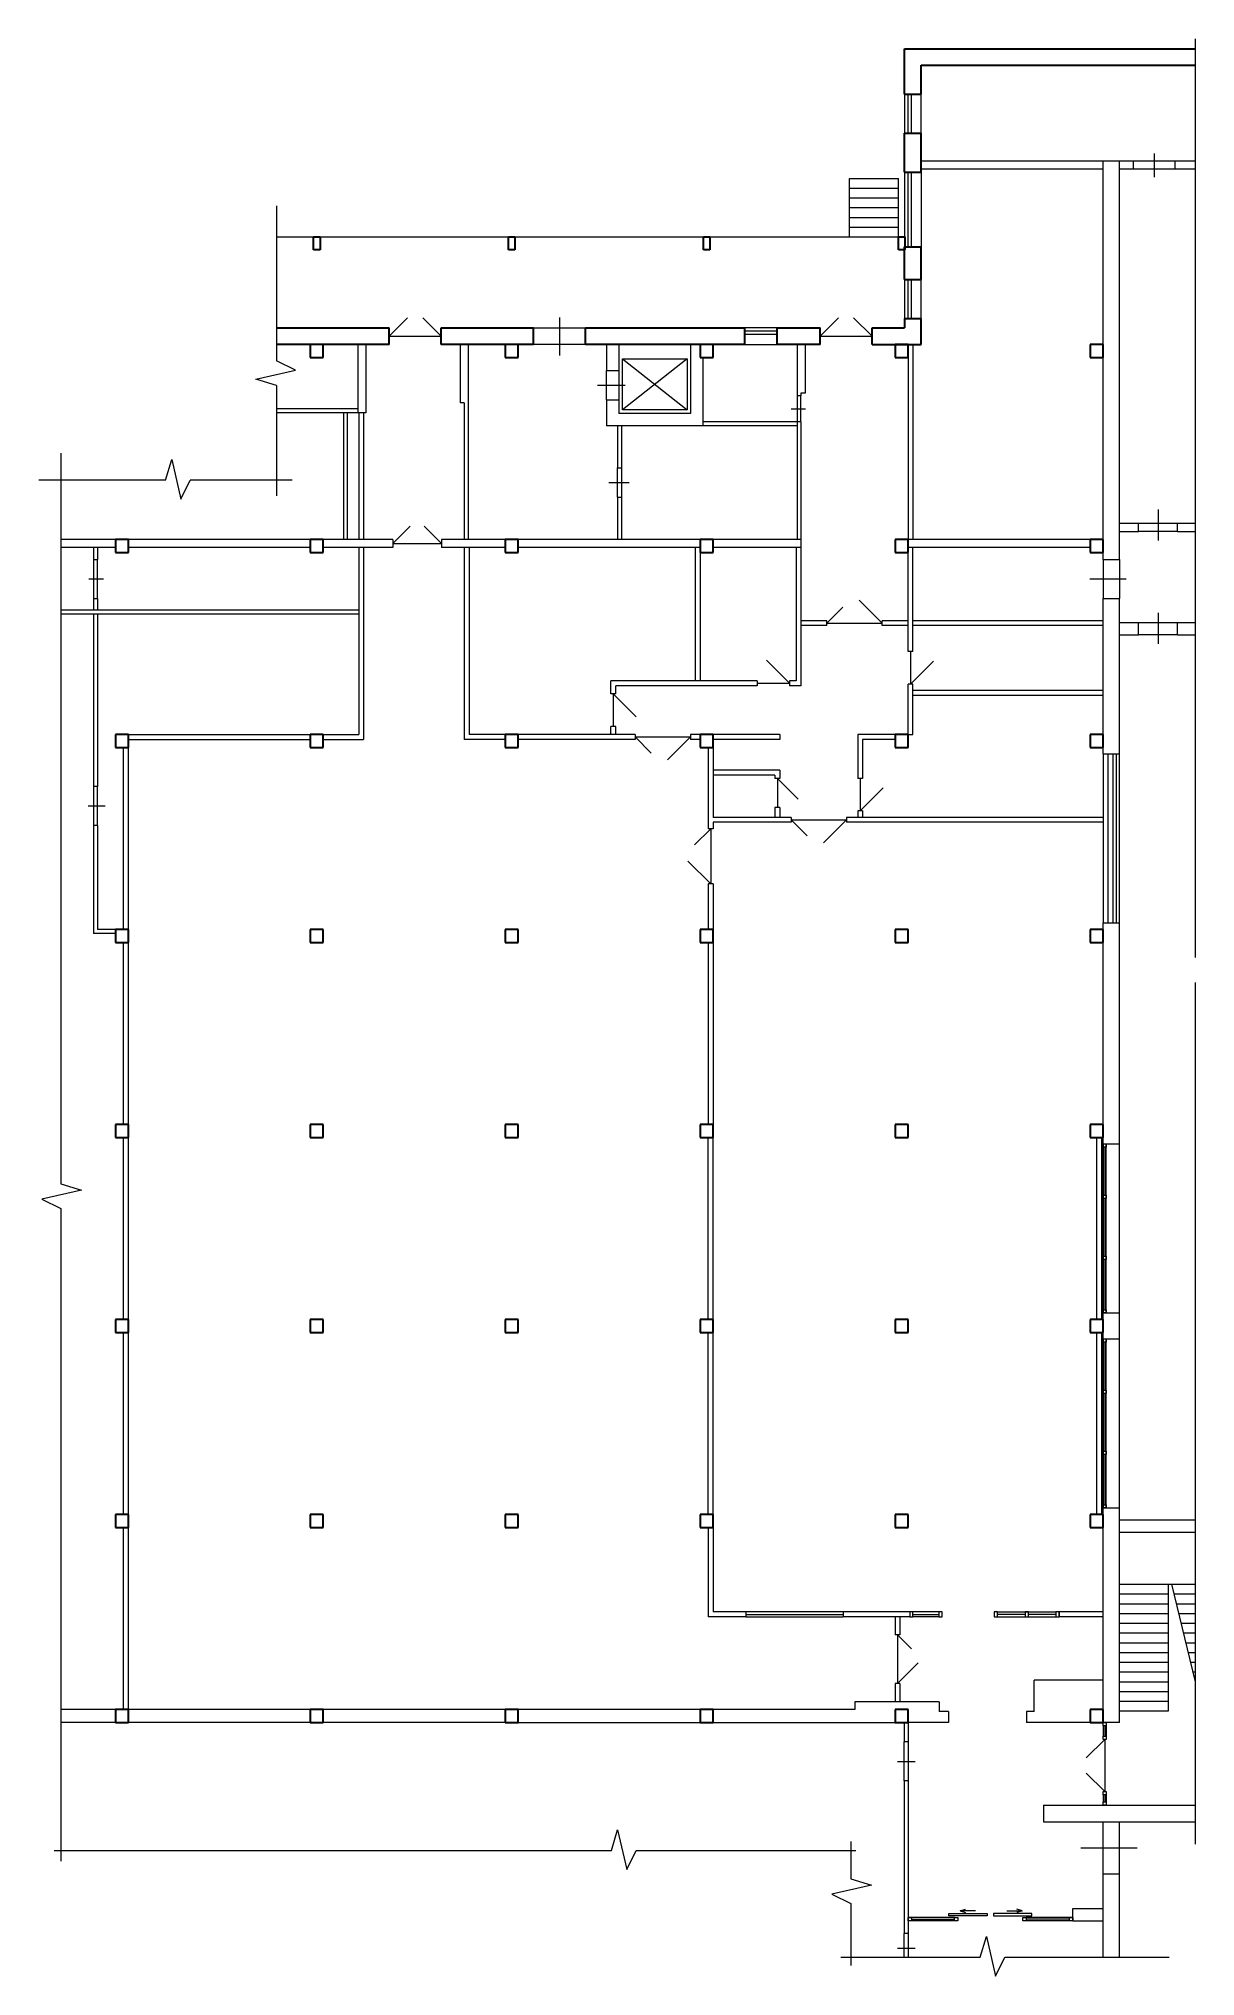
# Model space of a CAD drawing. Header units: metres. Extents: x 18.5 to 54.1, y 17.2 to 76.8.
import ezdxf

# ---------------------------------------------------------------- set-up
doc = ezdxf.new("R2010")
doc.units = ezdxf.units.M
doc.header["$MEASUREMENT"] = 0
doc.layers.add('Level 63', color=7, linetype='Continuous', lineweight=0)

msp = doc.modelspace()

# ---------------------------------------------------------------- linework, layer by layer
at = {"color": 7, "linetype": 'Continuous', "lineweight": 30}
for p, q in [((45.121, 75.06), (45.121, 76.46)), ((45.121, 76.46), (54.069, 76.46)), ((45.631, 75.06), (45.631, 75.95)), ((45.631, 75.95), (54.069, 75.95)), ((45.121, 75.06), (45.631, 75.06)), ((45.121, 72.66), (45.121, 73.86)), ((45.121, 73.86), (45.631, 73.86)), ((45.631, 72.66), (45.631, 73.86)), ((45.121, 72.66), (45.631, 72.66)), ((26.931, 70.67), (27.131, 70.67)), ((26.931, 70.27), (26.931, 70.67)), ((27.131, 70.67), (27.131, 70.27)), ((32.931, 70.67), (33.131, 70.67)), ((32.931, 70.27), (32.931, 70.67)), ((33.131, 70.67), (33.131, 70.27)), ((38.931, 70.67), (39.131, 70.67)), ((38.931, 70.27), (38.931, 70.67)), ((39.131, 70.67), (39.131, 70.27)), ((44.931, 70.67), (45.131, 70.67)), ((44.931, 70.27), (44.931, 70.67)), ((45.121, 70.36), (45.631, 70.36)), ((45.121, 69.36), (45.121, 70.36)), ((45.131, 70.67), (45.131, 70.27)), ((45.631, 69.36), (45.631, 70.36)), ((27.131, 70.27), (26.931, 70.27)), ((33.131, 70.27), (32.931, 70.27)), ((39.131, 70.27), (38.931, 70.27)), ((45.131, 70.27), (44.931, 70.27)), ((45.121, 69.36), (45.631, 69.36)), ((45.121, 68.16), (45.631, 68.16)), ((45.121, 68.16), (45.121, 67.87)), ((45.631, 67.36), (45.631, 68.16)), ((25.792, 67.87), (29.256, 67.87)), ((29.256, 67.36), (29.256, 67.87)), ((30.856, 67.36), (30.856, 67.87)), ((30.856, 67.87), (33.701, 67.87)), ((33.701, 67.36), (33.701, 67.87)), ((35.301, 67.36), (35.301, 67.87)), ((35.301, 67.87), (40.195, 67.87)), ((40.195, 67.87), (40.195, 67.36)), ((41.195, 67.87), (41.195, 67.36)), ((41.195, 67.87), (42.521, 67.87)), ((42.521, 67.36), (42.521, 67.87)), ((44.121, 67.36), (44.121, 67.87)), ((44.121, 67.87), (45.121, 67.87)), ((29.256, 67.36), (25.792, 67.36)), ((27.231, 67.36), (26.831, 67.36)), ((26.831, 67.36), (26.831, 66.96)), ((26.831, 66.96), (27.231, 66.96)), ((27.231, 66.96), (27.231, 67.36)), ((33.701, 67.36), (30.856, 67.36)), ((33.231, 67.36), (32.831, 67.36)), ((32.831, 67.36), (32.831, 66.96)), ((32.831, 66.96), (33.231, 66.96)), ((33.231, 66.96), (33.231, 67.36)), ((40.195, 67.36), (35.301, 67.36)), ((39.231, 67.36), (38.831, 67.36)), ((38.831, 67.36), (38.831, 66.96)), ((38.831, 66.96), (39.231, 66.96)), ((39.231, 66.96), (39.231, 67.36)), ((42.521, 67.36), (41.195, 67.36)), ((44.121, 67.36), (45.631, 67.36)), ((45.231, 67.36), (44.831, 67.36)), ((44.831, 67.36), (44.831, 66.96)), ((44.831, 66.96), (45.231, 66.96)), ((45.231, 66.96), (45.231, 67.36)), ((51.231, 67.36), (50.831, 67.36)), ((50.831, 67.36), (50.831, 66.96)), ((50.831, 66.96), (51.231, 66.96)), ((51.231, 66.96), (51.231, 67.36)), ((21.231, 61.36), (20.831, 61.36)), ((20.831, 61.36), (20.831, 60.96)), ((20.831, 60.96), (21.231, 60.96)), ((21.231, 60.96), (21.231, 61.36)), ((27.231, 61.36), (26.831, 61.36)), ((26.831, 61.36), (26.831, 60.96)), ((26.831, 60.96), (27.231, 60.96)), ((27.231, 60.96), (27.231, 61.36)), ((33.231, 61.36), (32.831, 61.36)), ((32.831, 61.36), (32.831, 60.96)), ((32.831, 60.96), (33.231, 60.96)), ((33.231, 60.96), (33.231, 61.36)), ((39.231, 61.36), (38.831, 61.36)), ((38.831, 61.36), (38.831, 60.96)), ((38.831, 60.96), (39.231, 60.96)), ((39.231, 60.96), (39.231, 61.36)), ((45.231, 61.36), (44.831, 61.36)), ((44.831, 61.36), (44.831, 60.96)), ((44.831, 60.96), (45.231, 60.96)), ((45.231, 60.96), (45.231, 61.36)), ((51.231, 61.36), (50.831, 61.36)), ((50.831, 61.36), (50.831, 60.96)), ((50.831, 60.96), (51.231, 60.96)), ((51.231, 60.96), (51.231, 61.36)), ((21.231, 55.36), (20.831, 55.36)), ((20.831, 55.36), (20.831, 54.96)), ((20.831, 54.96), (21.231, 54.96)), ((21.231, 54.96), (21.231, 55.36)), ((27.231, 55.36), (26.831, 55.36)), ((26.831, 55.36), (26.831, 54.96)), ((26.831, 54.96), (27.231, 54.96)), ((27.231, 54.96), (27.231, 55.36)), ((33.231, 55.36), (32.831, 55.36)), ((32.831, 55.36), (32.831, 54.96)), ((32.831, 54.96), (33.231, 54.96)), ((33.231, 54.96), (33.231, 55.36)), ((39.231, 55.36), (38.831, 55.36)), ((38.831, 55.36), (38.831, 54.96)), ((38.831, 54.96), (39.231, 54.96)), ((39.231, 54.96), (39.231, 55.36)), ((45.231, 55.36), (44.831, 55.36)), ((44.831, 55.36), (44.831, 54.96)), ((44.831, 54.96), (45.231, 54.96)), ((45.231, 54.96), (45.231, 55.36)), ((51.231, 55.36), (50.831, 55.36)), ((50.831, 55.36), (50.831, 54.96)), ((50.831, 54.96), (51.231, 54.96)), ((51.231, 54.96), (51.231, 55.36)), ((21.231, 49.36), (20.831, 49.36)), ((20.831, 49.36), (20.831, 48.96)), ((20.831, 48.96), (21.231, 48.96)), ((21.231, 48.96), (21.231, 49.36)), ((27.231, 49.36), (26.831, 49.36)), ((26.831, 49.36), (26.831, 48.96)), ((26.831, 48.96), (27.231, 48.96)), ((27.231, 48.96), (27.231, 49.36)), ((33.231, 49.36), (32.831, 49.36)), ((32.831, 49.36), (32.831, 48.96)), ((32.831, 48.96), (33.231, 48.96)), ((33.231, 48.96), (33.231, 49.36)), ((39.231, 49.36), (38.831, 49.36)), ((38.831, 49.36), (38.831, 48.96)), ((38.831, 48.96), (39.231, 48.96)), ((39.231, 48.96), (39.231, 49.36)), ((45.231, 49.36), (44.831, 49.36)), ((44.831, 49.36), (44.831, 48.96)), ((44.831, 48.96), (45.231, 48.96)), ((45.231, 48.96), (45.231, 49.36)), ((51.231, 49.36), (50.831, 49.36)), ((50.831, 49.36), (50.831, 48.96)), ((50.831, 48.96), (51.231, 48.96)), ((51.231, 48.96), (51.231, 49.36)), ((21.231, 43.36), (20.831, 43.36)), ((20.831, 43.36), (20.831, 42.96)), ((20.831, 42.96), (21.231, 42.96)), ((21.231, 42.96), (21.231, 43.36)), ((27.231, 43.36), (26.831, 43.36)), ((26.831, 43.36), (26.831, 42.96)), ((26.831, 42.96), (27.231, 42.96)), ((27.231, 42.96), (27.231, 43.36)), ((33.231, 43.36), (32.831, 43.36)), ((32.831, 43.36), (32.831, 42.96)), ((32.831, 42.96), (33.231, 42.96)), ((33.231, 42.96), (33.231, 43.36)), ((39.231, 43.36), (38.831, 43.36)), ((38.831, 43.36), (38.831, 42.96)), ((38.831, 42.96), (39.231, 42.96)), ((39.231, 42.96), (39.231, 43.36)), ((45.231, 43.36), (44.831, 43.36)), ((44.831, 43.36), (44.831, 42.96)), ((44.831, 42.96), (45.231, 42.96)), ((45.231, 42.96), (45.231, 43.36)), ((51.231, 43.36), (50.831, 43.36)), ((50.831, 43.36), (50.831, 42.96)), ((50.831, 42.96), (51.231, 42.96)), ((51.231, 42.96), (51.231, 43.36)), ((21.231, 37.36), (20.831, 37.36)), ((20.831, 37.36), (20.831, 36.96)), ((21.231, 36.96), (21.231, 37.36)), ((27.231, 37.36), (26.831, 37.36)), ((26.831, 37.36), (26.831, 36.96)), ((27.231, 36.96), (27.231, 37.36)), ((33.231, 37.36), (32.831, 37.36)), ((32.831, 37.36), (32.831, 36.96)), ((33.231, 36.96), (33.231, 37.36)), ((39.231, 37.36), (38.831, 37.36)), ((38.831, 37.36), (38.831, 36.96)), ((39.231, 36.96), (39.231, 37.36)), ((45.231, 37.36), (44.831, 37.36)), ((44.831, 37.36), (44.831, 36.96)), ((45.231, 36.96), (45.231, 37.36)), ((51.231, 37.36), (50.831, 37.36)), ((50.831, 37.36), (50.831, 36.96)), ((51.231, 36.96), (51.231, 37.36)), ((20.831, 36.96), (21.231, 36.96)), ((26.831, 36.96), (27.231, 36.96)), ((32.831, 36.96), (33.231, 36.96)), ((38.831, 36.96), (39.231, 36.96)), ((44.831, 36.96), (45.231, 36.96)), ((50.831, 36.96), (51.231, 36.96)), ((21.231, 31.36), (20.831, 31.36)), ((20.831, 31.36), (20.831, 30.96)), ((21.231, 30.96), (21.231, 31.36)), ((27.231, 31.36), (26.831, 31.36)), ((26.831, 31.36), (26.831, 30.96)), ((27.231, 30.96), (27.231, 31.36)), ((33.231, 31.36), (32.831, 31.36)), ((32.831, 31.36), (32.831, 30.96)), ((33.231, 30.96), (33.231, 31.36)), ((39.231, 31.36), (38.831, 31.36)), ((38.831, 31.36), (38.831, 30.96)), ((39.231, 30.96), (39.231, 31.36)), ((45.231, 31.36), (44.831, 31.36)), ((44.831, 31.36), (44.831, 30.96)), ((45.231, 30.96), (45.231, 31.36)), ((51.231, 31.36), (50.831, 31.36)), ((50.831, 31.36), (50.831, 30.96)), ((51.231, 30.96), (51.231, 31.36)), ((20.831, 30.96), (21.231, 30.96)), ((26.831, 30.96), (27.231, 30.96)), ((32.831, 30.96), (33.231, 30.96)), ((38.831, 30.96), (39.231, 30.96)), ((44.831, 30.96), (45.231, 30.96)), ((50.831, 30.96), (51.231, 30.96)), ((21.231, 25.36), (20.831, 25.36)), ((20.831, 25.36), (20.831, 24.96)), ((21.231, 24.96), (21.231, 25.36)), ((27.231, 25.36), (26.831, 25.36)), ((26.831, 25.36), (26.831, 24.96)), ((27.231, 24.96), (27.231, 25.36)), ((33.231, 25.36), (32.831, 25.36)), ((32.831, 25.36), (32.831, 24.96)), ((33.231, 24.96), (33.231, 25.36)), ((39.231, 25.36), (38.831, 25.36)), ((38.831, 25.36), (38.831, 24.96)), ((39.231, 24.96), (39.231, 25.36)), ((45.231, 25.36), (44.831, 25.36)), ((44.831, 25.36), (44.831, 24.96)), ((45.231, 24.96), (45.231, 25.36)), ((51.231, 25.36), (50.831, 25.36)), ((50.831, 25.36), (50.831, 24.96)), ((51.231, 24.96), (51.231, 25.36)), ((20.831, 24.96), (21.231, 24.96)), ((26.831, 24.96), (27.231, 24.96)), ((32.831, 24.96), (33.231, 24.96)), ((38.831, 24.96), (39.231, 24.96)), ((44.831, 24.96), (45.231, 24.96)), ((50.831, 24.96), (51.231, 24.96))]:
    msp.add_line(p, q, dxfattribs=at)
at = {"color": 7, "linetype": 'Continuous', "lineweight": 0}
for p, q in [((54.069, 76.767), (54.069, 48.493)), ((45.221, 75.06), (45.221, 73.86)), ((45.321, 75.06), (45.321, 73.86)), ((43.431, 70.67), (43.431, 72.47)), ((43.431, 72.47), (44.931, 72.47)), ((43.431, 72.17), (44.931, 72.17)), ((44.931, 70.67), (44.931, 72.47)), ((45.221, 72.66), (45.221, 70.36)), ((45.321, 72.66), (45.321, 70.36)), ((25.792, 71.625), (25.792, 66.86)), ((43.431, 71.87), (44.931, 71.87)), ((43.431, 71.57), (44.931, 71.57)), ((43.431, 71.27), (44.931, 71.27)), ((43.431, 70.97), (44.931, 70.97)), ((45.221, 69.36), (45.221, 68.16)), ((45.321, 69.36), (45.321, 68.16)), ((29.256, 67.615), (29.821, 68.18)), ((30.29, 68.18), (30.856, 67.615)), ((34.501, 68.187), (34.501, 67.022)), ((42.521, 67.615), (43.086, 68.18)), ((43.555, 68.18), (44.121, 67.615)), ((29.256, 67.615), (30.856, 67.615)), ((33.701, 67.87), (35.301, 67.87)), ((41.195, 67.77), (40.195, 67.77)), ((41.195, 67.67), (40.195, 67.67)), ((42.521, 67.615), (44.121, 67.615)), ((35.301, 67.36), (33.701, 67.36)), ((38.426, 66.914), (36.445, 65.348)), ((36.445, 66.914), (38.426, 65.348)), ((36.445, 65.348), (36.445, 66.914)), ((36.445, 66.914), (38.426, 66.914)), ((38.426, 66.914), (38.426, 65.348)), ((35.951, 65.66), (35.951, 66.56)), ((36.331, 66.56), (36.331, 65.66)), ((25.792, 66.096), (25.792, 62.704)), ((35.675, 66.11), (36.524, 66.11)), ((41.811, 65.78), (41.811, 64.98)), ((41.931, 64.98), (41.931, 65.78)), ((38.426, 65.348), (36.445, 65.348)), ((41.633, 65.38), (42.074, 65.38)), ((19.154, 64.018), (19.154, 41.534)), ((36.291, 62.66), (36.291, 63.56)), ((36.411, 63.56), (36.411, 62.66)), ((22.374, 63.188), (18.473, 63.188)), ((26.275, 63.188), (23.138, 63.188)), ((36.015, 63.11), (36.645, 63.11)), ((52.923, 62.279), (52.923, 61.33)), ((29.371, 61.235), (29.901, 61.765)), ((30.34, 61.765), (30.871, 61.235)), ((52.323, 61.86), (53.523, 61.86)), ((53.523, 61.61), (52.323, 61.61)), ((29.371, 61.235), (30.871, 61.235)), ((20.161, 60.745), (20.161, 59.545)), ((20.281, 59.545), (20.281, 60.745)), ((51.231, 60.745), (51.231, 59.545)), ((51.741, 60.745), (51.741, 59.545)), ((20.014, 60.145), (20.463, 60.145)), ((50.824, 60.145), (51.947, 60.145)), ((42.731, 58.785), (43.226, 59.28)), ((43.724, 59.492), (44.431, 58.785)), ((52.923, 59.099), (52.923, 58.15)), ((42.731, 58.785), (44.431, 58.785)), ((52.323, 58.81), (53.523, 58.81)), ((53.523, 58.43), (52.323, 58.43)), ((45.306, 57.91), (45.306, 56.91)), ((41.581, 56.935), (40.874, 57.642)), ((45.306, 56.91), (46.013, 57.617)), ((40.581, 56.935), (41.581, 56.935)), ((36.156, 56.61), (36.156, 55.61)), ((36.156, 56.61), (36.863, 55.903)), ((36.831, 55.285), (38.531, 55.285)), ((36.831, 55.285), (37.326, 54.79)), ((37.824, 54.578), (38.531, 55.285)), ((51.541, 49.56), (51.541, 54.76)), ((51.641, 49.56), (51.641, 54.76)), ((51.741, 49.56), (51.741, 54.76)), ((20.161, 53.76), (20.161, 52.56)), ((20.281, 52.56), (20.281, 53.76)), ((41.206, 54.01), (41.206, 53.11)), ((41.206, 54.01), (41.842, 53.373)), ((43.756, 54.01), (43.756, 53.01)), ((43.756, 53.01), (44.463, 53.717)), ((19.99, 53.16), (20.521, 53.16)), ((41.631, 52.735), (43.331, 52.735)), ((41.631, 52.735), (42.126, 52.24)), ((39.156, 52.46), (38.661, 51.965)), ((39.156, 52.46), (39.156, 50.76)), ((38.449, 51.467), (39.156, 50.76)), ((54.069, 47.729), (54.069, 21.215)), ((51.231, 42.76), (51.231, 37.56)), ((51.231, 37.56), (51.231, 42.76)), ((51.281, 42.66), (51.281, 41.182)), ((51.331, 37.56), (51.331, 42.76)), ((51.741, 37.56), (51.741, 42.76)), ((19.154, 40.77), (19.154, 20.689)), ((51.281, 41.082), (51.281, 39.307)), ((51.281, 39.207), (51.281, 37.66)), ((51.231, 36.76), (51.231, 31.56)), ((51.231, 31.56), (51.231, 36.76)), ((51.281, 36.66), (51.281, 35.182)), ((51.331, 31.56), (51.331, 36.76)), ((51.741, 31.56), (51.741, 36.76)), ((51.281, 35.082), (51.281, 33.307)), ((51.281, 33.207), (51.281, 31.66)), ((51.741, 29.215), (54.069, 29.215)), ((53.241, 25.315), (53.241, 29.215)), ((53.341, 29.215), (54.069, 26.215)), ((51.741, 28.915), (53.241, 28.915)), ((53.414, 28.915), (54.069, 28.915)), ((43.231, 28.36), (40.231, 28.36)), ((40.231, 28.285), (43.231, 28.285)), ((40.231, 28.21), (43.231, 28.21)), ((46.181, 28.36), (45.381, 28.36)), ((45.381, 28.285), (46.181, 28.285)), ((46.181, 28.21), (45.381, 28.21)), ((47.981, 28.36), (49.781, 28.36)), ((48.831, 28.285), (47.981, 28.285)), ((47.981, 28.21), (49.781, 28.21)), ((49.781, 28.285), (48.931, 28.285)), ((51.741, 28.615), (53.241, 28.615)), ((51.741, 28.315), (53.241, 28.315)), ((53.486, 28.615), (54.069, 28.615)), ((53.559, 28.315), (54.069, 28.315)), ((44.906, 27.655), (44.906, 26.155)), ((44.906, 27.655), (45.33, 27.23)), ((51.741, 28.015), (53.241, 28.015)), ((51.741, 27.715), (53.241, 27.715)), ((53.632, 28.015), (54.069, 28.015)), ((53.705, 27.715), (54.069, 27.715)), ((51.741, 27.415), (53.241, 27.415)), ((51.741, 27.115), (53.241, 27.115)), ((53.777, 27.415), (54.069, 27.415)), ((53.85, 27.115), (54.069, 27.115)), ((45.542, 26.791), (44.906, 26.155)), ((51.741, 26.815), (53.241, 26.815)), ((51.741, 26.515), (53.241, 26.515)), ((53.923, 26.815), (54.069, 26.815)), ((53.996, 26.515), (54.069, 26.515)), ((51.741, 26.215), (53.241, 26.215)), ((51.741, 25.915), (53.241, 25.915)), ((51.741, 25.615), (53.241, 25.615)), ((51.741, 25.315), (53.241, 25.315)), ((51.231, 24.86), (51.231, 24.537)), ((51.281, 24.86), (51.281, 24.537)), ((51.331, 24.86), (51.331, 24.537)), ((45.111, 23.16), (45.111, 24.36)), ((45.231, 24.36), (45.231, 23.16)), ((51.281, 24.437), (50.715, 23.871)), ((51.281, 24.437), (51.281, 22.837)), ((44.905, 23.76), (45.45, 23.76)), ((51.281, 22.837), (50.715, 23.403)), ((51.231, 22.737), (51.231, 22.515)), ((51.281, 22.737), (51.281, 22.515)), ((51.331, 22.737), (51.331, 22.515)), ((51.231, 20.305), (51.231, 21.905)), ((51.741, 20.305), (51.741, 21.905)), ((18.945, 21.019), (36.097, 21.019)), ((36.861, 21.019), (43.619, 21.019)), ((43.472, 21.294), (43.472, 20.151)), ((50.548, 21.105), (52.277, 21.105)), ((43.472, 19.387), (43.472, 17.481)), ((46.484, 19.015), (46.484, 19.082)), ((46.484, 19.082), (47.668, 19.082)), ((46.833, 19.169), (46.994, 19.221)), ((47.302, 19.169), (46.833, 19.169)), ((46.833, 19.169), (46.994, 19.117)), ((47.668, 19.082), (47.668, 19.015)), ((49.043, 19.082), (47.859, 19.082)), ((47.859, 19.082), (47.859, 19.015)), ((48.273, 19.169), (48.742, 19.169)), ((48.742, 19.169), (48.581, 19.221)), ((48.742, 19.169), (48.581, 19.117)), ((49.043, 19.015), (49.043, 19.082)), ((46.663, 18.96), (45.231, 18.96)), ((46.663, 18.86), (45.231, 18.86)), ((45.331, 18.91), (46.663, 18.91)), ((47.668, 19.015), (46.484, 19.015)), ((47.859, 19.015), (49.043, 19.015)), ((50.296, 18.96), (48.863, 18.96)), ((50.196, 18.91), (48.863, 18.91)), ((50.296, 18.86), (48.863, 18.86)), ((44.905, 18.017), (45.45, 18.017)), ((45.111, 17.737), (45.111, 18.471)), ((45.231, 18.471), (45.231, 17.737)), ((43.157, 17.737), (47.446, 17.737)), ((48.21, 17.737), (53.264, 17.737))]:
    msp.add_line(p, q, dxfattribs=at)
at = {"color": 7, "linetype": 'Continuous', "lineweight": 13}
for p, q in [((45.121, 75.06), (45.121, 73.86)), ((45.631, 73.86), (45.631, 75.06)), ((45.631, 73.01), (54.069, 73.01)), ((45.631, 72.76), (51.231, 72.76)), ((51.231, 60.745), (51.231, 73.01)), ((51.741, 60.745), (51.741, 73.01)), ((51.741, 72.76), (54.069, 72.76)), ((52.16, 73.01), (52.16, 72.76)), ((52.802, 73.235), (52.802, 72.504)), ((53.445, 73.01), (53.445, 72.76)), ((45.121, 72.66), (45.121, 70.36)), ((45.631, 72.66), (45.631, 70.36)), ((25.792, 70.67), (45.121, 70.67)), ((45.121, 69.36), (45.121, 68.16)), ((45.631, 68.16), (45.631, 69.36)), ((41.195, 67.87), (40.195, 67.87)), ((28.291, 67.36), (28.291, 65.26)), ((28.541, 67.36), (28.541, 65.81)), ((31.441, 67.36), (31.441, 65.56)), ((31.691, 67.36), (31.691, 61.36)), ((35.951, 67.36), (35.951, 66.56)), ((36.331, 67.36), (36.331, 66.56)), ((38.531, 67.36), (38.531, 65.24)), ((38.911, 66.96), (38.911, 64.86)), ((40.195, 67.36), (41.195, 67.36)), ((41.811, 67.36), (41.811, 65.78)), ((42.061, 67.36), (42.061, 65.86)), ((45.231, 66.96), (45.231, 61.36)), ((45.381, 67.36), (45.381, 61.36)), ((35.951, 66.56), (36.331, 66.56)), ((28.541, 65.81), (28.541, 65.26)), ((35.951, 65.66), (36.331, 65.66)), ((35.951, 65.66), (35.951, 64.86)), ((36.331, 65.66), (36.331, 65.24)), ((41.931, 65.78), (41.811, 65.78)), ((41.931, 65.86), (41.931, 65.78)), ((42.061, 65.86), (41.931, 65.86)), ((28.291, 65.38), (25.792, 65.38)), ((28.541, 65.26), (25.792, 65.26)), ((27.851, 65.26), (27.851, 61.36)), ((27.971, 65.26), (27.971, 61.36)), ((28.321, 65.26), (28.321, 61.36)), ((28.471, 65.26), (28.471, 61.36)), ((31.571, 65.56), (31.441, 65.56)), ((31.571, 65.56), (31.571, 61.36)), ((38.531, 65.24), (36.331, 65.24)), ((41.811, 64.86), (35.951, 64.86)), ((36.291, 64.86), (36.291, 63.56)), ((36.411, 64.86), (36.411, 63.56)), ((41.931, 64.98), (38.911, 64.98)), ((41.811, 64.98), (41.811, 61.36)), ((41.931, 64.98), (41.931, 61.11)), ((36.291, 63.56), (36.411, 63.56)), ((36.291, 62.66), (36.411, 62.66)), ((36.291, 62.66), (36.291, 61.36)), ((36.411, 62.66), (36.411, 61.36)), ((51.741, 61.86), (52.323, 61.86)), ((51.741, 61.61), (52.323, 61.61)), ((52.323, 61.61), (52.323, 61.86)), ((53.523, 61.61), (53.523, 61.86)), ((53.523, 61.86), (54.069, 61.86)), ((53.523, 61.61), (54.069, 61.61)), ((20.831, 61.36), (19.154, 61.36)), ((20.831, 61.11), (19.154, 61.11)), ((20.161, 61.11), (20.161, 60.745)), ((20.281, 61.11), (20.281, 60.745)), ((29.371, 61.36), (21.231, 61.36)), ((26.831, 61.11), (21.231, 61.11)), ((29.371, 61.11), (27.231, 61.11)), ((28.321, 61.11), (28.321, 55.36)), ((28.471, 61.11), (28.471, 55.21)), ((29.371, 61.36), (29.371, 61.11)), ((41.931, 61.36), (30.871, 61.36)), ((30.871, 61.36), (30.871, 61.11)), ((32.831, 61.11), (30.871, 61.11)), ((31.571, 61.11), (31.571, 55.21)), ((31.721, 61.11), (31.721, 55.36)), ((38.831, 61.11), (33.231, 61.11)), ((38.681, 61.11), (38.681, 57.01)), ((38.831, 61.11), (38.831, 57.01)), ((41.931, 61.11), (39.231, 61.11)), ((41.781, 61.11), (41.781, 57.01)), ((41.931, 61.11), (41.931, 56.86)), ((51.231, 61.36), (45.231, 61.36)), ((50.831, 61.11), (45.231, 61.11)), ((45.231, 57.91), (45.231, 60.96)), ((45.381, 57.91), (45.381, 61.11)), ((20.161, 60.745), (20.281, 60.745)), ((51.231, 60.745), (51.741, 60.745)), ((28.321, 59.18), (19.154, 59.18)), ((28.321, 59.06), (19.154, 59.06)), ((20.161, 59.545), (20.281, 59.545)), ((20.161, 59.545), (20.161, 59.18)), ((20.161, 59.06), (20.161, 53.76)), ((20.281, 59.545), (20.281, 59.18)), ((20.281, 59.06), (20.281, 53.76)), ((51.231, 59.545), (51.741, 59.545)), ((51.231, 54.76), (51.231, 59.545)), ((51.741, 54.76), (51.741, 59.545)), ((42.731, 58.86), (41.931, 58.86)), ((42.731, 58.71), (41.931, 58.71)), ((42.731, 58.71), (42.731, 58.86)), ((45.231, 58.86), (44.431, 58.86)), ((44.431, 58.71), (44.431, 58.86)), ((45.231, 58.71), (44.431, 58.71)), ((51.231, 58.86), (45.381, 58.86)), ((51.231, 58.71), (45.381, 58.71)), ((51.741, 58.81), (52.323, 58.81)), ((51.741, 58.43), (52.323, 58.43)), ((52.323, 58.43), (52.323, 58.81)), ((53.523, 58.43), (53.523, 58.81)), ((53.523, 58.81), (54.069, 58.81)), ((53.523, 58.43), (54.069, 58.43)), ((45.381, 57.91), (45.231, 57.91)), ((36.081, 56.61), (36.081, 57.01)), ((40.581, 57.01), (36.081, 57.01)), ((36.231, 56.61), (36.231, 56.86)), ((40.581, 56.86), (36.231, 56.86)), ((40.581, 57.01), (40.581, 56.86)), ((41.781, 57.01), (41.581, 57.01)), ((41.581, 57.01), (41.581, 56.86)), ((41.931, 56.86), (41.581, 56.86)), ((45.231, 55.36), (45.231, 56.91)), ((45.381, 56.91), (45.231, 56.91)), ((45.381, 55.36), (45.381, 56.91)), ((51.231, 56.71), (45.381, 56.71)), ((36.231, 56.61), (36.081, 56.61)), ((51.231, 56.56), (45.381, 56.56)), ((36.081, 55.36), (36.081, 55.61)), ((36.231, 55.61), (36.081, 55.61)), ((36.231, 55.36), (36.231, 55.61)), ((21.081, 49.36), (21.081, 54.96)), ((21.231, 55.36), (26.831, 55.36)), ((21.231, 55.21), (26.831, 55.21)), ((21.231, 49.36), (21.231, 54.96)), ((27.231, 55.36), (28.321, 55.36)), ((27.231, 55.21), (28.471, 55.21)), ((32.831, 55.21), (31.571, 55.21)), ((36.831, 55.36), (31.721, 55.36)), ((36.831, 55.21), (33.231, 55.21)), ((36.831, 55.36), (36.831, 55.21)), ((38.831, 55.36), (38.531, 55.36)), ((38.531, 55.36), (38.531, 55.21)), ((38.831, 55.21), (38.531, 55.21)), ((39.081, 54.96), (39.081, 52.46)), ((41.281, 55.36), (39.231, 55.36)), ((41.281, 55.21), (39.231, 55.21)), ((39.231, 54.96), (39.231, 52.81)), ((41.281, 55.36), (41.281, 55.21)), ((44.831, 55.36), (43.681, 55.36)), ((43.681, 55.36), (43.681, 54.01)), ((44.831, 55.21), (43.831, 55.21)), ((43.831, 55.21), (43.831, 54.01)), ((45.231, 55.36), (45.381, 55.36)), ((41.281, 54.26), (39.231, 54.26)), ((41.281, 54.26), (41.281, 54.01)), ((51.231, 54.76), (51.741, 54.76)), ((51.231, 54.76), (51.231, 49.56)), ((51.381, 54.76), (51.381, 49.56)), ((20.281, 53.76), (20.161, 53.76)), ((41.131, 54.11), (39.231, 54.11)), ((41.131, 54.11), (41.131, 54.01)), ((41.281, 54.01), (41.131, 54.01)), ((43.831, 54.01), (43.681, 54.01)), ((41.281, 53.11), (41.131, 53.11)), ((41.131, 53.11), (41.131, 52.81)), ((41.281, 53.11), (41.281, 52.81)), ((20.281, 52.56), (20.161, 52.56)), ((20.161, 52.56), (20.161, 49.24)), ((20.281, 52.56), (20.281, 49.36)), ((41.631, 52.81), (39.231, 52.81)), ((39.231, 52.66), (39.231, 52.46)), ((41.631, 52.66), (39.231, 52.66)), ((41.631, 52.81), (41.631, 52.66)), ((51.231, 52.81), (43.331, 52.81)), ((43.331, 52.81), (43.331, 52.66)), ((51.231, 52.66), (43.331, 52.66)), ((43.831, 53.01), (43.681, 53.01)), ((43.681, 53.01), (43.681, 52.81)), ((43.831, 53.01), (43.831, 52.81)), ((39.231, 52.46), (39.081, 52.46)), ((39.231, 50.76), (39.081, 50.76)), ((39.081, 50.76), (39.081, 49.36)), ((39.231, 50.76), (39.231, 49.36)), ((51.231, 49.56), (51.741, 49.56)), ((51.231, 42.76), (51.231, 49.56)), ((51.741, 42.76), (51.741, 49.56)), ((20.831, 49.24), (20.161, 49.24)), ((20.831, 49.36), (20.281, 49.36)), ((21.081, 43.36), (21.081, 48.96)), ((21.231, 43.36), (21.231, 48.96)), ((39.081, 48.96), (39.081, 43.36)), ((39.231, 48.96), (39.231, 43.36)), ((21.081, 37.36), (21.081, 42.96)), ((21.231, 37.36), (21.231, 42.96)), ((39.081, 37.36), (39.081, 42.96)), ((39.231, 37.36), (39.231, 42.96)), ((51.031, 42.96), (51.031, 37.36)), ((51.181, 42.96), (51.181, 37.36)), ((51.231, 42.76), (51.741, 42.76)), ((51.231, 42.76), (51.331, 42.76)), ((51.231, 42.66), (51.231, 42.76)), ((51.331, 42.66), (51.231, 42.66)), ((51.331, 42.76), (51.331, 42.66)), ((51.231, 41.182), (51.331, 41.182)), ((51.231, 41.082), (51.231, 41.182)), ((51.331, 41.182), (51.331, 41.082)), ((51.331, 41.082), (51.231, 41.082)), ((51.231, 39.307), (51.331, 39.307)), ((51.231, 39.207), (51.231, 39.307)), ((51.331, 39.207), (51.231, 39.207)), ((51.331, 39.307), (51.331, 39.207)), ((51.231, 37.66), (51.331, 37.66)), ((51.231, 37.56), (51.231, 37.66)), ((51.231, 37.56), (51.741, 37.56)), ((51.231, 36.76), (51.231, 37.56)), ((51.331, 37.56), (51.231, 37.56)), ((51.331, 37.66), (51.331, 37.56)), ((51.741, 36.76), (51.741, 37.56)), ((21.081, 31.36), (21.081, 36.96)), ((21.231, 31.36), (21.231, 36.96)), ((39.081, 31.36), (39.081, 36.96)), ((39.231, 31.36), (39.231, 36.96)), ((51.031, 36.96), (51.031, 31.36)), ((51.181, 36.96), (51.181, 31.36)), ((51.231, 36.76), (51.741, 36.76)), ((51.231, 36.76), (51.331, 36.76)), ((51.231, 36.66), (51.231, 36.76)), ((51.331, 36.66), (51.231, 36.66)), ((51.331, 36.76), (51.331, 36.66)), ((51.231, 35.182), (51.331, 35.182)), ((51.231, 35.082), (51.231, 35.182)), ((51.331, 35.182), (51.331, 35.082)), ((51.331, 35.082), (51.231, 35.082)), ((51.231, 33.307), (51.331, 33.307)), ((51.231, 33.207), (51.231, 33.307)), ((51.331, 33.207), (51.231, 33.207)), ((51.331, 33.307), (51.331, 33.207)), ((51.231, 31.66), (51.331, 31.66)), ((51.231, 31.56), (51.231, 31.66)), ((51.331, 31.66), (51.331, 31.56)), ((51.231, 24.96), (51.231, 31.56)), ((51.231, 31.56), (51.741, 31.56)), ((51.331, 31.56), (51.231, 31.56)), ((51.741, 24.96), (51.741, 31.56)), ((51.741, 31.195), (54.069, 31.195)), ((21.081, 25.36), (21.081, 30.96)), ((21.231, 25.36), (21.231, 30.96)), ((39.081, 30.96), (39.081, 28.21)), ((39.231, 30.96), (39.231, 28.36)), ((51.741, 30.815), (54.069, 30.815)), ((40.231, 28.21), (39.081, 28.21)), ((40.231, 28.36), (39.231, 28.36)), ((40.231, 28.36), (40.231, 28.21)), ((43.231, 28.36), (43.231, 28.21)), ((45.281, 28.36), (43.231, 28.36)), ((45.281, 28.21), (43.231, 28.21)), ((44.831, 28.21), (44.831, 27.655)), ((44.981, 28.21), (44.981, 27.655)), ((45.281, 28.36), (45.281, 28.21)), ((45.281, 28.36), (45.281, 28.21)), ((45.381, 28.36), (45.281, 28.36)), ((45.281, 28.21), (45.381, 28.21)), ((45.381, 28.21), (45.381, 28.36)), ((46.181, 28.36), (46.181, 28.21)), ((46.281, 28.36), (46.181, 28.36)), ((46.181, 28.21), (46.281, 28.21)), ((46.281, 28.21), (46.281, 28.36)), ((47.881, 28.36), (47.881, 28.21)), ((47.981, 28.36), (47.881, 28.36)), ((47.881, 28.21), (47.981, 28.21)), ((47.981, 28.21), (47.981, 28.36)), ((48.831, 28.36), (48.831, 28.21)), ((48.931, 28.36), (48.831, 28.36)), ((48.831, 28.21), (48.931, 28.21)), ((48.931, 28.21), (48.931, 28.36)), ((49.781, 28.36), (49.781, 28.21)), ((49.881, 28.36), (49.781, 28.36)), ((49.781, 28.21), (49.881, 28.21)), ((51.231, 28.36), (49.881, 28.36)), ((49.881, 28.36), (49.881, 28.21)), ((49.881, 28.21), (49.881, 28.36)), ((51.231, 28.21), (49.881, 28.21)), ((44.981, 27.655), (44.831, 27.655)), ((51.231, 26.26), (49.111, 26.26)), ((49.111, 25.3), (49.111, 26.26)), ((44.981, 26.155), (44.831, 26.155)), ((44.831, 26.155), (44.831, 25.6)), ((44.981, 26.155), (44.981, 25.6)), ((43.591, 25.36), (19.154, 25.36)), ((46.191, 25.6), (43.591, 25.6)), ((43.591, 25.6), (43.591, 25.36)), ((46.191, 25.6), (46.191, 25.3)), ((46.471, 25.3), (46.191, 25.3)), ((46.471, 25.3), (46.471, 24.96)), ((49.111, 25.3), (48.871, 25.3)), ((48.871, 25.3), (48.871, 24.96)), ((32.831, 24.96), (19.154, 24.96)), ((33.231, 24.96), (44.831, 24.96)), ((45.111, 24.96), (45.111, 24.36)), ((46.471, 24.96), (45.231, 24.96)), ((45.231, 24.96), (45.231, 24.36)), ((51.741, 24.96), (48.871, 24.96)), ((51.231, 24.96), (51.331, 24.96)), ((51.231, 24.86), (51.231, 24.96)), ((51.331, 24.86), (51.231, 24.86)), ((51.231, 24.537), (51.331, 24.537)), ((51.231, 24.437), (51.231, 24.537)), ((51.331, 24.96), (51.331, 24.86)), ((51.331, 24.537), (51.331, 24.437)), ((45.231, 24.36), (45.111, 24.36)), ((51.331, 24.437), (51.231, 24.437)), ((45.231, 23.16), (45.111, 23.16)), ((45.111, 23.16), (45.111, 18.471)), ((45.231, 23.16), (45.231, 18.471)), ((51.231, 22.837), (51.331, 22.837)), ((51.231, 22.737), (51.231, 22.837)), ((51.331, 22.737), (51.231, 22.737)), ((51.331, 22.837), (51.331, 22.737)), ((49.395, 22.415), (54.069, 22.415)), ((49.395, 22.415), (49.395, 21.905)), ((51.231, 22.515), (51.331, 22.515)), ((51.231, 22.415), (51.231, 22.515)), ((51.331, 22.415), (51.231, 22.415)), ((51.331, 22.515), (51.331, 22.415)), ((49.395, 21.905), (54.069, 21.905)), ((51.231, 17.737), (51.231, 20.305)), ((51.231, 20.305), (51.741, 20.305)), ((51.741, 17.737), (51.741, 20.305)), ((50.296, 18.86), (50.296, 19.24)), ((50.296, 19.24), (51.231, 19.24)), ((45.231, 18.96), (45.331, 18.96)), ((45.231, 18.86), (45.231, 18.96)), ((45.331, 18.86), (45.231, 18.86)), ((45.331, 18.96), (45.331, 18.86)), ((46.663, 18.96), (46.763, 18.96)), ((46.663, 18.86), (46.663, 18.96)), ((46.763, 18.86), (46.663, 18.86)), ((46.763, 18.96), (46.763, 18.86)), ((48.763, 18.96), (48.863, 18.96)), ((48.763, 18.86), (48.763, 18.96)), ((48.863, 18.86), (48.763, 18.86)), ((48.863, 18.96), (48.863, 18.86)), ((50.196, 18.96), (50.296, 18.96)), ((50.196, 18.86), (50.196, 18.96)), ((50.296, 18.86), (50.196, 18.86)), ((50.296, 18.96), (50.296, 18.86)), ((50.296, 18.86), (51.231, 18.86)), ((45.231, 18.471), (45.111, 18.471))]:
    msp.add_line(p, q, dxfattribs=at)
at = {"layer": 'Level 63', "color": 7, "linetype": 'Continuous', "lineweight": 0}
for p, q in [((26.377, 66.572), (25.792, 66.86)), ((25.159, 66.29), (26.377, 66.572)), ((25.792, 66.096), (25.159, 66.29)), ((22.374, 63.188), (22.568, 63.821)), ((22.568, 63.821), (22.85, 62.603)), ((22.85, 62.603), (23.138, 63.188)), ((43.331, 52.735), (42.624, 52.028)), ((19.787, 41.34), (18.568, 41.058)), ((19.154, 41.534), (19.787, 41.34)), ((18.568, 41.058), (19.154, 40.77)), ((36.097, 21.019), (36.291, 21.652)), ((36.291, 21.652), (36.573, 20.433)), ((36.573, 20.433), (36.861, 21.019)), ((44.105, 19.958), (42.887, 19.675)), ((42.887, 19.675), (43.472, 19.387)), ((43.472, 20.151), (44.105, 19.958)), ((47.446, 17.737), (47.64, 18.37)), ((47.64, 18.37), (47.922, 17.152)), ((47.922, 17.152), (48.21, 17.737))]:
    msp.add_line(p, q, dxfattribs=at)

doc.saveas('drawing.dxf')
